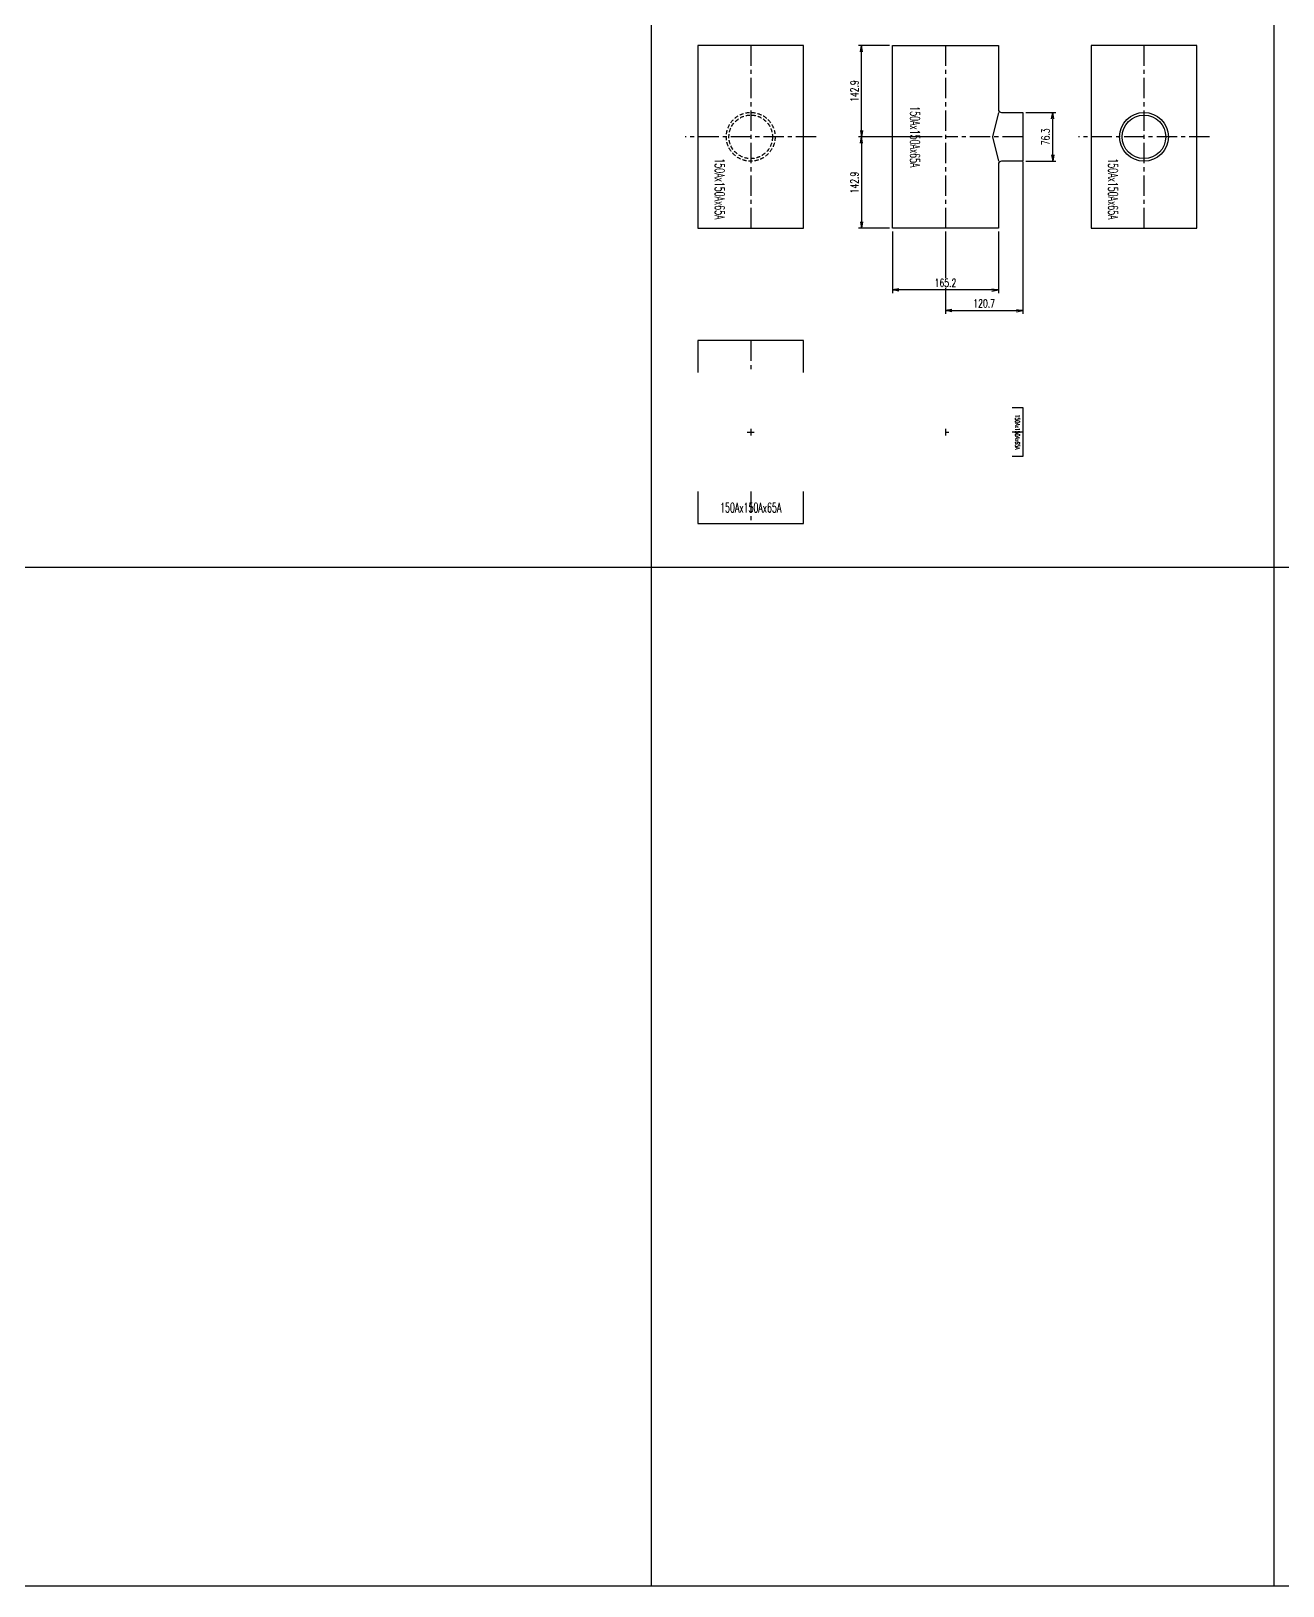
# Model space of a CAD drawing. Header units: millimetres. Extents: x 2090 to 42062, y -14812 to 2738.
# Drawn here: x 12499 to 14454, y -7094 to -4665 of the extents above; entities that cross this region are included whole.
import ezdxf

# ---------------------------------------------------------------- set-up
doc = ezdxf.new("R2010")
doc.units = ezdxf.units.MM
doc.header["$PDMODE"] = 35
doc.linetypes.add('CENTER', pattern=[50.8, 31.75, -6.35, 6.35, -6.35])
doc.linetypes.add('HIDDEN', pattern=[9.525, 6.35, -3.175])
for name, color, linetype in [('#配管（SUS)', 220, 'Continuous'), ('DIM', 1, 'Continuous'), ('skeleton', 7, 'Continuous')]:
    doc.layers.add(name, color=color, linetype=linetype)
doc.styles.add('kpk', font='romans.shx', dxfattribs={"width": 0.7, "bigfont": 'extfont2.shx'})
doc.styles.get("Standard").update_dxf_attribs({"font": 'romans.shx', "bigfont": 'extfont.shx'})
doc.dimstyles.new('1／5～KPK', dxfattribs={"dimscale": 5, "dimtxt": 2.5, "dimasz": 2, "dimexe": 1, "dimexo": 1, "dimgap": 1, "dimtad": 3, "dimdsep": 46, "dimtxsty": 'kpk', "dimblk": 'OPEN', "dimcen": 2.5, "dimclrd": 9, "dimclre": 9, "dimclrt": 4, "dimadec": 1, "dimazin": 2, "dimtfac": 1, "dimtmove": 0, "dimatfit": 2, "dimldrblk": 'OPEN', "dimfxl": 1, "dimtfill": 1, "dimlwd": -1, "dimlwe": -1, "dimarcsym": 1})

# ---------------------------------------------------------------- blocks, each defined once
blk = doc.blocks.new('_Open')
at = {"color": 0, "linetype": 'ByBlock', "lineweight": -2}
for p, q in [((-1, 0.17), (0, 0)), ((-1, -0.17), (0, 0)), ((0, 0), (-1, 0))]:
    blk.add_line(p, q, dxfattribs=at)
blk = doc.blocks.new('*D403')
at = {"layer": 'Defpoints', "color": 0, "linetype": 'ByBlock', "transparency": 16777216}
for p in [(13796.1, -4687.3), (13844.5, -4687.3), (13927.1, -4830.2)]:
    blk.add_point(p, dxfattribs=at)
at = {"layer": 'DIM', "color": 9, "transparency": 16777216}
for p, q in [((13839.5, -4687.3), (13791.1, -4687.3)), ((13796.1, -4820.2), (13796.1, -4697.3)), ((13922.1, -4830.2), (13791.1, -4830.2))]:
    blk.add_line(p, q, dxfattribs=at)
at = {"layer": 'DIM', "color": 9, "linetype": 'ByBlock', "transparency": 16777216, "xscale": 10, "yscale": 10, "zscale": 10}
for p, rotation in [((13796.1, -4687.3), 90), ((13796.1, -4830.2), 270)]:
    blk.add_blockref('_Open', p, dxfattribs=dict(at, rotation=rotation))
at = {"layer": 'DIM', "color": 4, "linetype": 'ByBlock', "transparency": 16777216, "insert": (13784.9, -4758.8), "char_height": 12.5, "attachment_point": 5, "rotation": 90, "style": 'kpk', "bg_fill": 3, "box_fill_scale": 1.1, "bg_fill_color": 256, "bg_fill_true_color": 13158600, "bg_fill_transparency": 0}
blk.add_mtext('142.9', dxfattribs=at)
blk = doc.blocks.new('*D404')
at = {"layer": 'Defpoints', "color": 0, "linetype": 'ByBlock', "transparency": 16777216}
for p in [(13927.1, -4830.2), (13796.1, -4973.1), (13844.5, -4973.1)]:
    blk.add_point(p, dxfattribs=at)
at = {"layer": 'DIM', "color": 9, "transparency": 16777216}
for p, q in [((13922.1, -4830.2), (13791.1, -4830.2)), ((13796.1, -4840.2), (13796.1, -4963.1)), ((13839.5, -4973.1), (13791.1, -4973.1))]:
    blk.add_line(p, q, dxfattribs=at)
at = {"layer": 'DIM', "color": 9, "linetype": 'ByBlock', "transparency": 16777216, "xscale": 10, "yscale": 10, "zscale": 10}
for p, rotation in [((13796.1, -4830.2), 90), ((13796.1, -4973.1), 270)]:
    blk.add_blockref('_Open', p, dxfattribs=dict(at, rotation=rotation))
at = {"layer": 'DIM', "color": 4, "linetype": 'ByBlock', "transparency": 16777216, "insert": (13784.9, -4901.7), "char_height": 12.5, "attachment_point": 5, "rotation": 90, "style": 'kpk', "bg_fill": 3, "box_fill_scale": 1.1, "bg_fill_color": 256, "bg_fill_true_color": 13158600, "bg_fill_transparency": 0}
blk.add_mtext('142.9', dxfattribs=at)
blk = doc.blocks.new('*D405')
at = {"layer": 'Defpoints', "color": 0, "linetype": 'ByBlock', "transparency": 16777216}
for p in [(14047.8, -4792.1), (14094.6, -4792.1), (14047.8, -4868.4)]:
    blk.add_point(p, dxfattribs=at)
at = {"layer": 'DIM', "color": 9, "transparency": 16777216}
for p, q in [((14052.8, -4792.1), (14099.6, -4792.1)), ((14094.6, -4858.4), (14094.6, -4802.1)), ((14052.8, -4868.4), (14099.6, -4868.4))]:
    blk.add_line(p, q, dxfattribs=at)
at = {"layer": 'DIM', "color": 9, "linetype": 'ByBlock', "transparency": 16777216, "xscale": 10, "yscale": 10, "zscale": 10}
for p, rotation in [((14094.6, -4792.1), 90), ((14094.6, -4868.4), 270)]:
    blk.add_blockref('_Open', p, dxfattribs=dict(at, rotation=rotation))
at = {"layer": 'DIM', "color": 4, "linetype": 'ByBlock', "transparency": 16777216, "insert": (14083.4, -4830.2), "char_height": 12.5, "attachment_point": 5, "rotation": 90, "style": 'kpk', "bg_fill": 3, "box_fill_scale": 1.1, "bg_fill_color": 256, "bg_fill_true_color": 13158600, "bg_fill_transparency": 0}
blk.add_mtext('76.3', dxfattribs=at)
blk = doc.blocks.new('*D406')
at = {"layer": 'Defpoints', "color": 0, "linetype": 'ByBlock', "transparency": 16777216}
for p in [(14047.8, -4864.2), (13927.1, -4973.1), (14047.8, -5101.8)]:
    blk.add_point(p, dxfattribs=at)
at = {"layer": 'DIM', "color": 9, "transparency": 16777216}
for p, q in [((14047.8, -4869.2), (14047.8, -5106.8)), ((13927.1, -4978.1), (13927.1, -5106.8)), ((13937.1, -5101.8), (14037.8, -5101.8))]:
    blk.add_line(p, q, dxfattribs=at)
at = {"layer": 'DIM', "color": 9, "linetype": 'ByBlock', "transparency": 16777216, "xscale": 10, "yscale": 10, "zscale": 10, "rotation": 180}
blk.add_blockref('_Open', (13927.1, -5101.8), dxfattribs=at)
at = {"layer": 'DIM', "color": 9, "linetype": 'ByBlock', "transparency": 16777216, "xscale": 10, "yscale": 10, "zscale": 10}
blk.add_blockref('_Open', (14047.8, -5101.8), dxfattribs=at)
at = {"layer": 'DIM', "color": 4, "linetype": 'ByBlock', "transparency": 16777216, "insert": (13987.5, -5090.5), "char_height": 12.5, "attachment_point": 5, "style": 'kpk', "bg_fill": 3, "box_fill_scale": 1.1, "bg_fill_color": 256, "bg_fill_true_color": 13158600, "bg_fill_transparency": 0}
blk.add_mtext('120.7', dxfattribs=at)
blk = doc.blocks.new('*D407')
at = {"layer": 'Defpoints', "color": 0, "linetype": 'ByBlock', "transparency": 16777216}
for p in [(13844.5, -4973.1), (14009.7, -4973.1), (13844.5, -5069.5)]:
    blk.add_point(p, dxfattribs=at)
at = {"layer": 'DIM', "color": 9, "transparency": 16777216}
for p, q in [((13844.5, -4978.1), (13844.5, -5074.5)), ((14009.7, -4978.1), (14009.7, -5074.5)), ((13999.7, -5069.5), (13854.5, -5069.5))]:
    blk.add_line(p, q, dxfattribs=at)
at = {"layer": 'DIM', "color": 9, "linetype": 'ByBlock', "transparency": 16777216, "xscale": 10, "yscale": 10, "zscale": 10, "rotation": 180}
blk.add_blockref('_Open', (13844.5, -5069.5), dxfattribs=at)
at = {"layer": 'DIM', "color": 9, "linetype": 'ByBlock', "transparency": 16777216, "xscale": 10, "yscale": 10, "zscale": 10}
blk.add_blockref('_Open', (14009.7, -5069.5), dxfattribs=at)
at = {"layer": 'DIM', "color": 4, "linetype": 'ByBlock', "transparency": 16777216, "insert": (13927.1, -5058.3), "char_height": 12.5, "attachment_point": 5, "style": 'kpk', "bg_fill": 3, "box_fill_scale": 1.1, "bg_fill_color": 256, "bg_fill_true_color": 13158600, "bg_fill_transparency": 0}
blk.add_mtext('165.2', dxfattribs=at)
blk = doc.blocks.new('（SUS)150A×65A-RT-1')
at = {"layer": '#配管（SUS)', "color": 2, "linetype": 'CENTER'}
for p, q in [((0, 142.9), (0, -142.9)), ((120.7, 0), (0, 0))]:
    blk.add_line(p, q, dxfattribs=at)
at = {"layer": '#配管（SUS)', "color": 0, "linetype": 'ByBlock'}
blk.add_lwpolyline([(87.6, 38.2), (120.7, 38.2), (120.7, -38.1), (87.6, -38.1, 0.414214), (82.6, -43.1), (82.6, -142.9), (-82.6, -142.9), (-82.6, 142.9), (82.6, 142.9), (82.6, 43.2, 0.414214)], format="xyb", close=True, dxfattribs=at)
blk.add_lwpolyline([(82.6, 38.2), (73.3, 0), (82.6, -38.1)], dxfattribs=at)
at = {"layer": 'Defpoints', "color": 5, "insert": (-47.6, 0), "char_height": 15, "attachment_point": 5, "rotation": 270}
blk.add_mtext('{\\W0.6;150Ax150Ax65A}', dxfattribs=at)
blk = doc.blocks.new('（SUS)150A×65A-RT-2')
at = {"layer": '#配管（SUS)', "color": 2, "linetype": 'CENTER'}
for p, q in [((0, 142.9), (0, -142.9)), ((102.4, 0), (-102.4, 0))]:
    blk.add_line(p, q, dxfattribs=at)
at = {"layer": '#配管（SUS)', "color": 0, "linetype": 'ByBlock'}
blk.add_lwpolyline([(-82.6, 142.9), (-82.6, -142.9), (82.6, -142.9), (82.6, 142.9)], close=True, dxfattribs=at)
for radius in [38.1, 34]:
    blk.add_circle((0, 0), radius, dxfattribs=at)
at = {"layer": 'Defpoints', "color": 5, "insert": (-48.3, -81.4), "char_height": 15, "attachment_point": 5, "rotation": 270}
blk.add_mtext('{\\W0.6;150Ax150Ax65A}', dxfattribs=at)
blk = doc.blocks.new('（SUS)150A×65A-RT-4')
at = {"layer": '#配管（SUS)', "color": 2, "linetype": 'CENTER'}
for p, q in [((0, 142.9), (0, -142.9)), ((102.4, 0), (-102.4, 0))]:
    blk.add_line(p, q, dxfattribs=at)
at = {"layer": '#配管（SUS)', "color": 0, "linetype": 'ByBlock'}
blk.add_lwpolyline([(-82.6, 142.9), (-82.6, -142.9), (82.6, -142.9), (82.6, 142.9)], close=True, dxfattribs=at)
at = {"layer": '#配管（SUS)', "color": 252, "linetype": 'HIDDEN'}
for radius in [38.1, 34]:
    blk.add_circle((0, 0), radius, dxfattribs=at)
at = {"layer": 'Defpoints', "color": 5, "insert": (-48.3, -81.4), "char_height": 15, "attachment_point": 5, "rotation": 270}
blk.add_mtext('{\\W0.6;150Ax150Ax65A}', dxfattribs=at)
blk = doc.blocks.new('（SUS)150A×65A-RT-5')
at = {"layer": '#配管（SUS)', "color": 2, "linetype": 'CENTER'}
for p, q in [((0, 142.9), (0, 93)), ((-5.3, 0), (5.3, 0)), ((0, 5.3), (0, -5.3)), ((0, -93), (0, -142.9))]:
    blk.add_line(p, q, dxfattribs=at)
at = {"layer": '#配管（SUS)', "color": 0, "linetype": 'ByBlock'}
for points in [[(82.6, 93), (82.6, 142.9), (-82.6, 142.9), (-82.6, 93)], [(-82.6, -93), (-82.6, -142.9), (82.6, -142.9), (82.6, -93)]]:
    blk.add_lwpolyline(points, dxfattribs=at)
at = {"layer": 'Defpoints', "color": 5, "insert": (0, -118), "char_height": 15, "attachment_point": 5}
blk.add_mtext('{\\W0.6;150Ax150Ax65A}', dxfattribs=at)
blk = doc.blocks.new('（SUS)150A×65A-RT-6')
at = {"layer": '#配管（SUS)', "color": 2, "linetype": 'CENTER'}
for p, q in [((0, 5.3), (0, -5.3)), ((0, 0), (5.3, 0)), ((120.7, 0), (104.2, 0))]:
    blk.add_line(p, q, dxfattribs=at)
at = {"layer": '#配管（SUS)', "color": 0, "linetype": 'ByBlock'}
blk.add_lwpolyline([(104.2, 38.2), (120.7, 38.2), (120.7, -38.2), (104.2, -38.2)], dxfattribs=at)
at = {"layer": 'Defpoints', "color": 5, "insert": (112.4, 0), "char_height": 7, "attachment_point": 5, "rotation": 270}
blk.add_mtext('{\\W0.6;150Ax150Ax65A}', dxfattribs=at)

msp = doc.modelspace()

# ---------------------------------------------------------------- linework, layer by layer
at = {"layer": 'skeleton'}
for p, q in [((13467.35, 1707.568), (13467.35, -7094.106)), ((14439.858, 1707.568), (14439.858, -7094.106)), ((8325.36, -5502.698), (21142.157, -5502.698)), ((8325.36, -7094.106), (21142.157, -7094.106))]:
    msp.add_line(p, q, dxfattribs=at)

# ---------------------------------------------------------------- block references
at = {"layer": '#配管（SUS)'}
for name, p in [('（SUS)150A×65A-RT-4', (13623.003, -4830.244)), ('（SUS)150A×65A-RT-2', (14237.065, -4830.244)), ('（SUS)150A×65A-RT-5', (13623.003, -5291.536)), ('（SUS)150A×65A-RT-6', (13927.117, -5291.536))]:
    msp.add_blockref(name, p, dxfattribs=at)

# ---------------------------------------------------------------- dimensions: what is measured, and where the dimension line sits
at = {"layer": 'DIM', "linetype": 'ByBlock'}
for base, p1, p2, picture, middle in [((13796.127, -4687.344), (13927.117, -4830.244), (13844.517, -4687.344), '*D403', (13784.877, -4758.794)), ((14094.621, -4792.094), (14047.817, -4868.394), (14047.817, -4792.094), '*D405', (14083.371, -4830.244))]:
    dim = msp.add_linear_dim(base=base, p1=p1, p2=p2, angle=90, dimstyle='1／5～KPK', dxfattribs=at)
    dim.commit()
    dim.dimension.update_dxf_attribs({"geometry": picture, "text_midpoint": middle})

# ---------------------------------------------------------------- next in the draw order: dimensions: what is measured, and where the dimension line sits
dim = msp.add_linear_dim(base=(13796.127, -4973.144), p1=(13927.117, -4830.244), p2=(13844.517, -4973.144), angle=90, dimstyle='1／5～KPK', dxfattribs=at)
dim.commit()
dim.dimension.update_dxf_attribs({"geometry": '*D404', "text_midpoint": (13784.877, -4901.694)})

# ---------------------------------------------------------------- next in the draw order: dimensions: what is measured, and where the dimension line sits
dim = msp.add_linear_dim(base=(14047.817, -5101.759), p1=(13927.117, -4973.144), p2=(14047.817, -4864.194), dimstyle='1／5～KPK', dxfattribs=at)
dim.commit()
dim.dimension.update_dxf_attribs({"geometry": '*D406', "text_midpoint": (13987.467, -5090.509)})

# ---------------------------------------------------------------- next in the draw order: dimensions: what is measured, and where the dimension line sits
dim = msp.add_linear_dim(base=(13844.517, -5069.541), p1=(14009.717, -4973.144), p2=(13844.517, -4973.144), dimstyle='1／5～KPK', dxfattribs=at)
dim.commit()
dim.dimension.update_dxf_attribs({"geometry": '*D407', "text_midpoint": (13927.117, -5058.291)})

# ---------------------------------------------------------------- next in the draw order: block references
at = {"layer": '#配管（SUS)'}
msp.add_blockref('（SUS)150A×65A-RT-1', (13927.117, -4830.244), dxfattribs=at)

doc.saveas('drawing.dxf')
